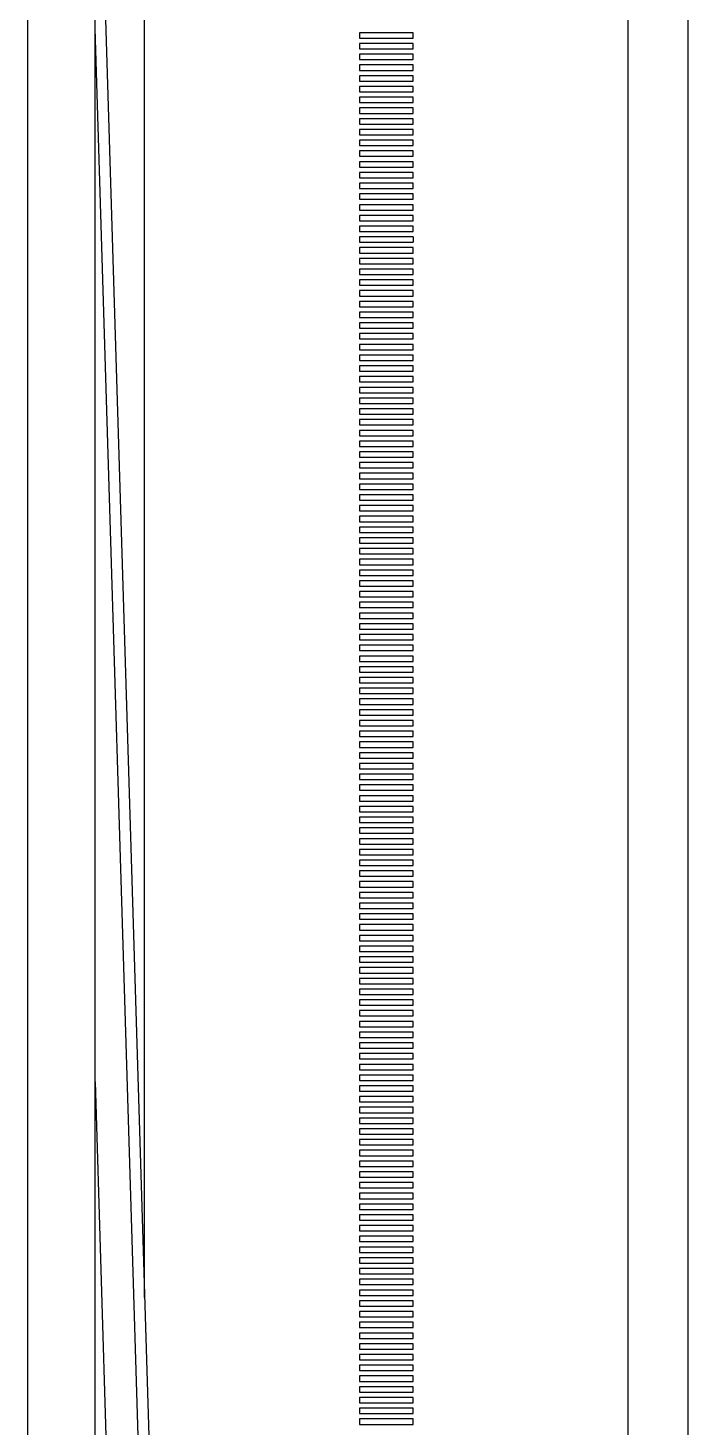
# Paper-space layout 'D' of a CAD drawing. Header units: inches. Extents: x 0 to 136, y 0 to 88.
# Drawn here: x 20.59 to 23.82, y 68.27 to 75.1 of the extents above; entities that cross this region are included whole.
import ezdxf

# ---------------------------------------------------------------- set-up
doc = ezdxf.new("R2010")
doc.units = ezdxf.units.IN
doc.header["$LTSCALE"] = 4
doc.header["$MEASUREMENT"] = 0

psp = doc.layouts.new('D')

# ---------------------------------------------------------------- linework, layer by layer
at = {"color": 7, "linetype": 'Continuous', "lineweight": 25}
for p, q in [((20.5911, 48.8047), (20.5911, 79.7233)), ((23.8154, 49.8332), (23.8154, 79.6708)), ((20.9185, 48.2798), (20.9185, 76.0289)), ((20.9425, 76.0285), (21.6917, 51.5595)), ((21.1609, 68.8975), (21.1609, 76.0247)), ((23.5231, 48.6199), (23.5231, 76.0048)), ((21.6393, 51.5579), (20.9185, 75.0968)), ((22.4732, 75.0765), (22.2107, 75.0765)), ((22.2107, 75.0765), (22.2107, 75.0503)), ((22.4732, 75.0765), (22.2107, 75.0765)), ((22.2107, 75.0503), (22.4732, 75.0503)), ((22.4732, 75.0503), (22.4732, 75.0765)), ((22.4732, 75.0241), (22.2107, 75.0241)), ((22.2107, 75.0241), (22.2107, 74.9978)), ((22.4732, 75.0241), (22.2107, 75.0241)), ((22.2107, 74.9978), (22.4732, 74.9978)), ((22.4732, 74.9978), (22.4732, 75.0241)), ((22.4732, 74.9716), (22.2107, 74.9716)), ((22.2107, 74.9716), (22.2107, 74.9453)), ((22.4732, 74.9716), (22.2107, 74.9716)), ((22.2107, 74.9453), (22.4732, 74.9453)), ((22.4732, 74.9191), (22.2107, 74.9191)), ((22.2107, 74.9191), (22.2107, 74.8928)), ((22.4732, 74.9191), (22.2107, 74.9191)), ((22.4732, 74.9453), (22.4732, 74.9716)), ((22.4732, 74.8928), (22.4732, 74.9191)), ((22.2107, 74.8928), (22.4732, 74.8928)), ((22.4732, 74.8666), (22.2107, 74.8666)), ((22.2107, 74.8666), (22.2107, 74.8403)), ((22.4732, 74.8666), (22.2107, 74.8666)), ((22.2107, 74.8403), (22.4732, 74.8403)), ((22.4732, 74.8403), (22.4732, 74.8666)), ((22.4732, 74.8141), (22.2107, 74.8141)), ((22.2107, 74.8141), (22.2107, 74.7878)), ((22.4732, 74.8141), (22.2107, 74.8141)), ((22.2107, 74.7878), (22.4732, 74.7878)), ((22.4732, 74.7878), (22.4732, 74.8141)), ((22.4732, 74.7616), (22.2107, 74.7616)), ((22.2107, 74.7616), (22.2107, 74.7353)), ((22.4732, 74.7616), (22.2107, 74.7616)), ((22.2107, 74.7353), (22.4732, 74.7353)), ((22.4732, 74.7091), (22.2107, 74.7091)), ((22.2107, 74.7091), (22.2107, 74.6828)), ((22.4732, 74.7091), (22.2107, 74.7091)), ((22.4732, 74.7353), (22.4732, 74.7616)), ((22.4732, 74.6828), (22.4732, 74.7091)), ((22.2107, 74.6828), (22.4732, 74.6828)), ((22.4732, 74.6566), (22.2107, 74.6566)), ((22.2107, 74.6566), (22.2107, 74.6304)), ((22.4732, 74.6566), (22.2107, 74.6566)), ((22.4732, 74.6304), (22.4732, 74.6566)), ((22.2107, 74.6304), (22.4732, 74.6304)), ((22.4732, 74.6041), (22.2107, 74.6041)), ((22.2107, 74.6041), (22.2107, 74.5779)), ((22.4732, 74.6041), (22.2107, 74.6041)), ((22.2107, 74.5779), (22.4732, 74.5779)), ((22.4732, 74.5779), (22.4732, 74.6041)), ((22.4732, 74.5516), (22.2107, 74.5516)), ((22.2107, 74.5516), (22.2107, 74.5254)), ((22.4732, 74.5516), (22.2107, 74.5516)), ((22.2107, 74.5254), (22.4732, 74.5254)), ((22.4732, 74.4991), (22.2107, 74.4991)), ((22.2107, 74.4991), (22.2107, 74.4729)), ((22.4732, 74.4991), (22.2107, 74.4991)), ((22.4732, 74.5254), (22.4732, 74.5516)), ((22.4732, 74.4729), (22.4732, 74.4991)), ((22.2107, 74.4729), (22.4732, 74.4729)), ((22.4732, 74.4466), (22.2107, 74.4466)), ((22.2107, 74.4466), (22.2107, 74.4204)), ((22.4732, 74.4466), (22.2107, 74.4466)), ((22.4732, 74.4204), (22.4732, 74.4466)), ((22.2107, 74.4204), (22.4732, 74.4204)), ((22.4732, 74.3941), (22.2107, 74.3941)), ((22.2107, 74.3941), (22.2107, 74.3679)), ((22.4732, 74.3941), (22.2107, 74.3941)), ((22.2107, 74.3679), (22.4732, 74.3679)), ((22.4732, 74.3679), (22.4732, 74.3941)), ((22.4732, 74.3416), (22.2107, 74.3416)), ((22.2107, 74.3416), (22.2107, 74.3154)), ((22.4732, 74.3416), (22.2107, 74.3416)), ((22.2107, 74.3154), (22.4732, 74.3154)), ((22.4732, 74.2891), (22.2107, 74.2891)), ((22.2107, 74.2891), (22.2107, 74.2629)), ((22.4732, 74.2891), (22.2107, 74.2891)), ((22.4732, 74.3154), (22.4732, 74.3416)), ((22.4732, 74.2629), (22.4732, 74.2891)), ((22.2107, 74.2629), (22.4732, 74.2629)), ((22.4732, 74.2367), (22.2107, 74.2367)), ((22.2107, 74.2367), (22.2107, 74.2104)), ((22.4732, 74.2367), (22.2107, 74.2367)), ((22.4732, 74.2104), (22.4732, 74.2367)), ((22.2107, 74.2104), (22.4732, 74.2104)), ((22.4732, 74.1842), (22.2107, 74.1842)), ((22.2107, 74.1842), (22.2107, 74.1579)), ((22.4732, 74.1842), (22.2107, 74.1842)), ((22.2107, 74.1579), (22.4732, 74.1579)), ((22.4732, 74.1579), (22.4732, 74.1842)), ((22.4732, 74.1317), (22.2107, 74.1317)), ((22.2107, 74.1317), (22.2107, 74.1054)), ((22.4732, 74.1317), (22.2107, 74.1317)), ((22.2107, 74.1054), (22.4732, 74.1054)), ((22.4732, 74.1054), (22.4732, 74.1317)), ((22.2107, 74.0792), (22.2107, 74.0529)), ((22.4732, 74.0792), (22.2107, 74.0792)), ((22.4732, 74.0792), (22.2107, 74.0792)), ((22.2107, 74.0529), (22.4732, 74.0529)), ((22.4732, 74.0267), (22.2107, 74.0267)), ((22.2107, 74.0267), (22.2107, 74.0004)), ((22.4732, 74.0267), (22.2107, 74.0267)), ((22.4732, 74.0792), (22.4732, 74.0529)), ((22.4732, 74.0004), (22.4732, 74.0267)), ((22.2107, 74.0004), (22.4732, 74.0004)), ((22.4732, 73.9742), (22.2107, 73.9742)), ((22.2107, 73.9742), (22.2107, 73.9479)), ((22.4732, 73.9742), (22.2107, 73.9742)), ((22.2107, 73.9479), (22.4732, 73.9479)), ((22.4732, 73.9479), (22.4732, 73.9742)), ((22.4732, 73.9217), (22.2107, 73.9217)), ((22.2107, 73.9217), (22.2107, 73.8954)), ((22.4732, 73.9217), (22.2107, 73.9217)), ((22.2107, 73.8954), (22.4732, 73.8954)), ((22.4732, 73.8954), (22.4732, 73.9217)), ((22.4732, 73.8692), (22.2107, 73.8692)), ((22.2107, 73.8692), (22.2107, 73.843)), ((22.4732, 73.8692), (22.2107, 73.8692)), ((22.2107, 73.843), (22.4732, 73.843)), ((22.4732, 73.8167), (22.2107, 73.8167)), ((22.2107, 73.8167), (22.2107, 73.7905)), ((22.4732, 73.8167), (22.2107, 73.8167)), ((22.4732, 73.843), (22.4732, 73.8692)), ((22.4732, 73.7905), (22.4732, 73.8167)), ((22.2107, 73.7905), (22.4732, 73.7905)), ((22.4732, 73.7642), (22.2107, 73.7642)), ((22.2107, 73.7642), (22.2107, 73.738)), ((22.4732, 73.7642), (22.2107, 73.7642)), ((22.4732, 73.738), (22.4732, 73.7642)), ((22.2107, 73.738), (22.4732, 73.738)), ((22.4732, 73.7117), (22.2107, 73.7117)), ((22.2107, 73.7117), (22.2107, 73.6855)), ((22.4732, 73.7117), (22.2107, 73.7117)), ((22.2107, 73.6855), (22.4732, 73.6855)), ((22.4732, 73.6855), (22.4732, 73.7117)), ((22.4732, 73.6592), (22.2107, 73.6592)), ((22.2107, 73.6592), (22.2107, 73.633)), ((22.4732, 73.6592), (22.2107, 73.6592)), ((22.2107, 73.633), (22.4732, 73.633)), ((22.4732, 73.6067), (22.2107, 73.6067)), ((22.2107, 73.6067), (22.2107, 73.5805)), ((22.4732, 73.6067), (22.2107, 73.6067)), ((22.4732, 73.633), (22.4732, 73.6592)), ((22.4732, 73.5805), (22.4732, 73.6067)), ((22.2107, 73.5805), (22.4732, 73.5805)), ((22.4732, 73.5542), (22.2107, 73.5542)), ((22.2107, 73.5542), (22.2107, 73.528)), ((22.4732, 73.5542), (22.2107, 73.5542)), ((22.4732, 73.528), (22.4732, 73.5542)), ((22.2107, 73.528), (22.4732, 73.528)), ((22.4732, 73.5017), (22.2107, 73.5017)), ((22.2107, 73.5017), (22.2107, 73.4755)), ((22.4732, 73.5017), (22.2107, 73.5017)), ((22.2107, 73.4755), (22.4732, 73.4755)), ((22.4732, 73.4755), (22.4732, 73.5017)), ((22.4732, 73.4492), (22.2107, 73.4492)), ((22.2107, 73.4492), (22.2107, 73.423)), ((22.4732, 73.4492), (22.2107, 73.4492)), ((22.2107, 73.423), (22.4732, 73.423)), ((22.4732, 73.423), (22.4732, 73.4492)), ((22.4732, 73.3968), (22.2107, 73.3968)), ((22.2107, 73.3968), (22.2107, 73.3705)), ((22.4732, 73.3968), (22.2107, 73.3968)), ((22.2107, 73.3705), (22.4732, 73.3705)), ((22.4732, 73.3443), (22.2107, 73.3443)), ((22.2107, 73.3443), (22.2107, 73.318)), ((22.4732, 73.3443), (22.2107, 73.3443)), ((22.4732, 73.3705), (22.4732, 73.3968)), ((22.4732, 73.318), (22.4732, 73.3443)), ((22.2107, 73.318), (22.4732, 73.318)), ((22.4732, 73.2918), (22.2107, 73.2918)), ((22.2107, 73.2918), (22.2107, 73.2655)), ((22.4732, 73.2918), (22.2107, 73.2918)), ((22.2107, 73.2655), (22.4732, 73.2655)), ((22.4732, 73.2655), (22.4732, 73.2918)), ((22.4732, 73.2393), (22.2107, 73.2393)), ((22.2107, 73.2393), (22.2107, 73.213)), ((22.4732, 73.2393), (22.2107, 73.2393)), ((22.2107, 73.213), (22.4732, 73.213)), ((22.4732, 73.213), (22.4732, 73.2393)), ((22.4732, 73.1868), (22.2107, 73.1868)), ((22.2107, 73.1868), (22.2107, 73.1605)), ((22.4732, 73.1868), (22.2107, 73.1868)), ((22.2107, 73.1605), (22.4732, 73.1605)), ((22.4732, 73.1343), (22.2107, 73.1343)), ((22.2107, 73.1343), (22.2107, 73.108)), ((22.4732, 73.1343), (22.2107, 73.1343)), ((22.4732, 73.1605), (22.4732, 73.1868)), ((22.4732, 73.108), (22.4732, 73.1343)), ((22.2107, 73.108), (22.4732, 73.108)), ((22.4732, 73.0818), (22.2107, 73.0818)), ((22.2107, 73.0818), (22.2107, 73.0555)), ((22.4732, 73.0818), (22.2107, 73.0818)), ((22.4732, 73.0555), (22.4732, 73.0818)), ((22.2107, 73.0555), (22.4732, 73.0555)), ((22.4732, 73.0293), (22.2107, 73.0293)), ((22.2107, 73.0293), (22.2107, 73.0031)), ((22.4732, 73.0293), (22.2107, 73.0293)), ((22.2107, 73.0031), (22.4732, 73.0031)), ((22.4732, 73.0031), (22.4732, 73.0293)), ((22.4732, 72.9768), (22.2107, 72.9768)), ((22.2107, 72.9768), (22.2107, 72.9506)), ((22.4732, 72.9768), (22.2107, 72.9768)), ((22.2107, 72.9506), (22.4732, 72.9506)), ((22.4732, 72.9243), (22.2107, 72.9243)), ((22.2107, 72.9243), (22.2107, 72.8981)), ((22.4732, 72.9243), (22.2107, 72.9243)), ((22.4732, 72.9506), (22.4732, 72.9768)), ((22.4732, 72.8981), (22.4732, 72.9243)), ((22.2107, 72.8981), (22.4732, 72.8981)), ((22.4732, 72.8718), (22.2107, 72.8718)), ((22.2107, 72.8718), (22.2107, 72.8456)), ((22.4732, 72.8718), (22.2107, 72.8718)), ((22.4732, 72.8456), (22.4732, 72.8718)), ((22.2107, 72.8456), (22.4732, 72.8456)), ((22.4732, 72.8193), (22.2107, 72.8193)), ((22.2107, 72.8193), (22.2107, 72.7931)), ((22.4732, 72.8193), (22.2107, 72.8193)), ((22.2107, 72.7931), (22.4732, 72.7931)), ((22.4732, 72.7931), (22.4732, 72.8193)), ((22.4732, 72.7668), (22.2107, 72.7668)), ((22.2107, 72.7668), (22.2107, 72.7406)), ((22.4732, 72.7668), (22.2107, 72.7668)), ((22.2107, 72.7406), (22.4732, 72.7406)), ((22.4732, 72.7406), (22.4732, 72.7668)), ((22.4732, 72.7143), (22.2107, 72.7143)), ((22.2107, 72.7143), (22.2107, 72.6881)), ((22.4732, 72.7143), (22.2107, 72.7143)), ((22.2107, 72.6881), (22.4732, 72.6881)), ((22.4732, 72.6618), (22.2107, 72.6618)), ((22.2107, 72.6618), (22.2107, 72.6356)), ((22.4732, 72.6618), (22.2107, 72.6618)), ((22.4732, 72.6881), (22.4732, 72.7143)), ((22.4732, 72.6356), (22.4732, 72.6618)), ((22.2107, 72.6356), (22.4732, 72.6356)), ((22.4732, 72.6094), (22.2107, 72.6094)), ((22.2107, 72.6094), (22.2107, 72.5831)), ((22.4732, 72.6094), (22.2107, 72.6094)), ((22.2107, 72.5831), (22.4732, 72.5831)), ((22.4732, 72.5831), (22.4732, 72.6094)), ((22.4732, 72.5569), (22.2107, 72.5569)), ((22.2107, 72.5569), (22.2107, 72.5306)), ((22.4732, 72.5569), (22.2107, 72.5569)), ((22.2107, 72.5306), (22.4732, 72.5306)), ((22.4732, 72.5306), (22.4732, 72.5569)), ((22.4732, 72.5044), (22.2107, 72.5044)), ((22.2107, 72.5044), (22.2107, 72.4781)), ((22.4732, 72.5044), (22.2107, 72.5044)), ((22.2107, 72.4781), (22.4732, 72.4781)), ((22.4732, 72.4519), (22.2107, 72.4519)), ((22.2107, 72.4519), (22.2107, 72.4256)), ((22.4732, 72.4519), (22.2107, 72.4519)), ((22.4732, 72.4781), (22.4732, 72.5044)), ((22.4732, 72.4256), (22.4732, 72.4519)), ((22.2107, 72.4256), (22.4732, 72.4256)), ((22.4732, 72.3994), (22.2107, 72.3994)), ((22.2107, 72.3994), (22.2107, 72.3731)), ((22.4732, 72.3994), (22.2107, 72.3994)), ((22.4732, 72.3731), (22.4732, 72.3994)), ((22.2107, 72.3731), (22.4732, 72.3731)), ((22.4732, 72.3469), (22.2107, 72.3469)), ((22.2107, 72.3469), (22.2107, 72.3206)), ((22.4732, 72.3469), (22.2107, 72.3469)), ((22.2107, 72.3206), (22.4732, 72.3206)), ((22.4732, 72.3206), (22.4732, 72.3469)), ((22.4732, 72.2944), (22.2107, 72.2944)), ((22.2107, 72.2944), (22.2107, 72.2681)), ((22.4732, 72.2944), (22.2107, 72.2944)), ((22.2107, 72.2681), (22.4732, 72.2681)), ((22.4732, 72.2419), (22.2107, 72.2419)), ((22.2107, 72.2419), (22.2107, 72.2157)), ((22.4732, 72.2419), (22.2107, 72.2419)), ((22.4732, 72.2681), (22.4732, 72.2944)), ((22.4732, 72.2157), (22.4732, 72.2419)), ((22.2107, 72.2157), (22.4732, 72.2157)), ((22.4732, 72.1894), (22.2107, 72.1894)), ((22.2107, 72.1894), (22.2107, 72.1632)), ((22.4732, 72.1894), (22.2107, 72.1894)), ((22.4732, 72.1632), (22.4732, 72.1894)), ((22.2107, 72.1632), (22.4732, 72.1632)), ((22.4732, 72.1369), (22.2107, 72.1369)), ((22.2107, 72.1369), (22.2107, 72.1107)), ((22.4732, 72.1369), (22.2107, 72.1369)), ((22.2107, 72.1107), (22.4732, 72.1107)), ((22.4732, 72.1107), (22.4732, 72.1369)), ((22.4732, 72.0844), (22.2107, 72.0844)), ((22.2107, 72.0844), (22.2107, 72.0582)), ((22.4732, 72.0844), (22.2107, 72.0844)), ((22.2107, 72.0582), (22.4732, 72.0582)), ((22.4732, 72.0582), (22.4732, 72.0844)), ((22.4732, 72.0319), (22.2107, 72.0319)), ((22.2107, 72.0319), (22.2107, 72.0057)), ((22.4732, 72.0319), (22.2107, 72.0319)), ((22.2107, 72.0057), (22.4732, 72.0057)), ((22.4732, 71.9794), (22.2107, 71.9794)), ((22.2107, 71.9794), (22.2107, 71.9532)), ((22.4732, 71.9794), (22.2107, 71.9794)), ((22.4732, 72.0057), (22.4732, 72.0319)), ((22.4732, 71.9532), (22.4732, 71.9794)), ((22.2107, 71.9532), (22.4732, 71.9532)), ((22.4732, 71.9269), (22.2107, 71.9269)), ((22.2107, 71.9269), (22.2107, 71.9007)), ((22.4732, 71.9269), (22.2107, 71.9269)), ((22.2107, 71.9007), (22.4732, 71.9007)), ((22.4732, 71.9007), (22.4732, 71.9269)), ((22.4732, 71.8744), (22.2107, 71.8744)), ((22.2107, 71.8744), (22.2107, 71.8482)), ((22.4732, 71.8744), (22.2107, 71.8744)), ((22.2107, 71.8482), (22.4732, 71.8482)), ((22.4732, 71.8482), (22.4732, 71.8744)), ((22.4732, 71.822), (22.2107, 71.822)), ((22.2107, 71.822), (22.2107, 71.7957)), ((22.4732, 71.822), (22.2107, 71.822)), ((22.2107, 71.7957), (22.4732, 71.7957)), ((22.4732, 71.7695), (22.2107, 71.7695)), ((22.2107, 71.7695), (22.2107, 71.7432)), ((22.4732, 71.7695), (22.2107, 71.7695)), ((22.4732, 71.7957), (22.4732, 71.822)), ((22.4732, 71.7432), (22.4732, 71.7695)), ((22.2107, 71.7432), (22.4732, 71.7432)), ((22.4732, 71.717), (22.2107, 71.717)), ((22.2107, 71.717), (22.2107, 71.6907)), ((22.4732, 71.717), (22.2107, 71.717)), ((22.4732, 71.6907), (22.4732, 71.717)), ((22.2107, 71.6907), (22.4732, 71.6907)), ((22.4732, 71.6645), (22.2107, 71.6645)), ((22.2107, 71.6645), (22.2107, 71.6382)), ((22.4732, 71.6645), (22.2107, 71.6645)), ((22.2107, 71.6382), (22.4732, 71.6382)), ((22.4732, 71.6382), (22.4732, 71.6645)), ((22.4732, 71.612), (22.2107, 71.612)), ((22.2107, 71.612), (22.2107, 71.5857)), ((22.4732, 71.612), (22.2107, 71.612)), ((22.2107, 71.5857), (22.4732, 71.5857)), ((22.4732, 71.5595), (22.2107, 71.5595)), ((22.2107, 71.5595), (22.2107, 71.5332)), ((22.4732, 71.5595), (22.2107, 71.5595)), ((22.4732, 71.5857), (22.4732, 71.612)), ((22.4732, 71.5332), (22.4732, 71.5595)), ((22.2107, 71.5332), (22.4732, 71.5332)), ((22.4732, 71.507), (22.2107, 71.507)), ((22.2107, 71.507), (22.2107, 71.4807)), ((22.4732, 71.507), (22.2107, 71.507)), ((22.4732, 71.4807), (22.4732, 71.507)), ((22.2107, 71.4807), (22.4732, 71.4807)), ((22.4732, 71.4545), (22.2107, 71.4545)), ((22.2107, 71.4545), (22.2107, 71.4283)), ((22.4732, 71.4545), (22.2107, 71.4545)), ((22.2107, 71.4283), (22.4732, 71.4283)), ((22.4732, 71.4283), (22.4732, 71.4545)), ((22.4732, 71.402), (22.2107, 71.402)), ((22.2107, 71.402), (22.2107, 71.3758)), ((22.4732, 71.402), (22.2107, 71.402)), ((22.2107, 71.3758), (22.4732, 71.3758)), ((22.4732, 71.3758), (22.4732, 71.402)), ((22.4732, 71.3495), (22.2107, 71.3495)), ((22.2107, 71.3495), (22.2107, 71.3233)), ((22.4732, 71.3495), (22.2107, 71.3495)), ((22.2107, 71.3233), (22.4732, 71.3233)), ((22.4732, 71.297), (22.2107, 71.297)), ((22.2107, 71.297), (22.2107, 71.2708)), ((22.4732, 71.297), (22.2107, 71.297)), ((22.4732, 71.3233), (22.4732, 71.3495)), ((22.4732, 71.2708), (22.4732, 71.297)), ((22.2107, 71.2708), (22.4732, 71.2708)), ((22.4732, 71.2445), (22.2107, 71.2445)), ((22.2107, 71.2445), (22.2107, 71.2183)), ((22.4732, 71.2445), (22.2107, 71.2445)), ((22.2107, 71.2183), (22.4732, 71.2183)), ((22.4732, 71.2183), (22.4732, 71.2445)), ((22.4732, 71.192), (22.2107, 71.192)), ((22.2107, 71.192), (22.2107, 71.1658)), ((22.4732, 71.192), (22.2107, 71.192)), ((22.2107, 71.1658), (22.4732, 71.1658)), ((22.4732, 71.1658), (22.4732, 71.192)), ((22.4732, 71.1395), (22.2107, 71.1395)), ((22.2107, 71.1395), (22.2107, 71.1133)), ((22.4732, 71.1395), (22.2107, 71.1395)), ((22.2107, 71.1133), (22.4732, 71.1133)), ((22.4732, 71.087), (22.2107, 71.087)), ((22.2107, 71.087), (22.2107, 71.0608)), ((22.4732, 71.087), (22.2107, 71.087)), ((22.4732, 71.1133), (22.4732, 71.1395)), ((22.4732, 71.0608), (22.4732, 71.087)), ((22.2107, 71.0608), (22.4732, 71.0608)), ((22.4732, 71.0346), (22.2107, 71.0346)), ((22.2107, 71.0346), (22.2107, 71.0083)), ((22.4732, 71.0346), (22.2107, 71.0346)), ((22.4732, 71.0083), (22.4732, 71.0346)), ((22.2107, 71.0083), (22.4732, 71.0083)), ((22.4732, 70.9821), (22.2107, 70.9821)), ((22.2107, 70.9821), (22.2107, 70.9558)), ((22.4732, 70.9821), (22.2107, 70.9821)), ((22.2107, 70.9558), (22.4732, 70.9558)), ((22.4732, 70.9558), (22.4732, 70.9821)), ((22.4732, 70.9296), (22.2107, 70.9296)), ((22.2107, 70.9296), (22.2107, 70.9033)), ((22.4732, 70.9296), (22.2107, 70.9296)), ((22.2107, 70.9033), (22.4732, 70.9033)), ((22.4732, 70.8771), (22.2107, 70.8771)), ((22.2107, 70.8771), (22.2107, 70.8508)), ((22.4732, 70.8771), (22.2107, 70.8771)), ((22.4732, 70.9033), (22.4732, 70.9296)), ((22.4732, 70.8508), (22.4732, 70.8771)), ((22.2107, 70.8508), (22.4732, 70.8508)), ((22.4732, 70.8246), (22.2107, 70.8246)), ((22.2107, 70.8246), (22.2107, 70.7983)), ((22.4732, 70.8246), (22.2107, 70.8246)), ((22.4732, 70.7983), (22.4732, 70.8246)), ((22.2107, 70.7983), (22.4732, 70.7983)), ((22.4732, 70.7721), (22.2107, 70.7721)), ((22.2107, 70.7721), (22.2107, 70.7458)), ((22.4732, 70.7721), (22.2107, 70.7721)), ((22.2107, 70.7458), (22.4732, 70.7458)), ((22.4732, 70.7458), (22.4732, 70.7721)), ((22.4732, 70.7196), (22.2107, 70.7196)), ((22.2107, 70.7196), (22.2107, 70.6933)), ((22.4732, 70.7196), (22.2107, 70.7196)), ((22.2107, 70.6933), (22.4732, 70.6933)), ((22.4732, 70.6671), (22.2107, 70.6671)), ((22.2107, 70.6671), (22.2107, 70.6409)), ((22.4732, 70.6671), (22.2107, 70.6671)), ((22.4732, 70.6933), (22.4732, 70.7196)), ((22.4732, 70.6409), (22.4732, 70.6671)), ((22.2107, 70.6409), (22.4732, 70.6409)), ((22.4732, 70.6146), (22.2107, 70.6146)), ((22.2107, 70.6146), (22.2107, 70.5884)), ((22.4732, 70.6146), (22.2107, 70.6146)), ((22.4732, 70.5884), (22.4732, 70.6146)), ((22.2107, 70.5884), (22.4732, 70.5884)), ((22.4732, 70.5621), (22.2107, 70.5621)), ((22.2107, 70.5621), (22.2107, 70.5359)), ((22.4732, 70.5621), (22.2107, 70.5621)), ((22.2107, 70.5359), (22.4732, 70.5359)), ((22.4732, 70.5359), (22.4732, 70.5621)), ((22.4732, 70.5096), (22.2107, 70.5096)), ((22.2107, 70.5096), (22.2107, 70.4834)), ((22.4732, 70.5096), (22.2107, 70.5096)), ((22.2107, 70.4834), (22.4732, 70.4834)), ((22.4732, 70.4834), (22.4732, 70.5096)), ((22.4732, 70.4571), (22.2107, 70.4571)), ((22.2107, 70.4571), (22.2107, 70.4309)), ((22.4732, 70.4571), (22.2107, 70.4571)), ((22.2107, 70.4309), (22.4732, 70.4309)), ((22.4732, 70.4046), (22.2107, 70.4046)), ((22.2107, 70.4046), (22.2107, 70.3784)), ((22.4732, 70.4046), (22.2107, 70.4046)), ((22.4732, 70.4309), (22.4732, 70.4571)), ((22.4732, 70.3784), (22.4732, 70.4046)), ((22.2107, 70.3784), (22.4732, 70.3784)), ((22.4732, 70.3521), (22.2107, 70.3521)), ((22.2107, 70.3521), (22.2107, 70.3259)), ((22.4732, 70.3521), (22.2107, 70.3521)), ((22.2107, 70.3259), (22.4732, 70.3259)), ((22.4732, 70.3259), (22.4732, 70.3521)), ((22.4732, 70.2996), (22.2107, 70.2996)), ((22.2107, 70.2996), (22.2107, 70.2734)), ((22.4732, 70.2996), (22.2107, 70.2996)), ((22.2107, 70.2734), (22.4732, 70.2734)), ((22.4732, 70.2734), (22.4732, 70.2996)), ((22.4732, 70.2471), (22.2107, 70.2471)), ((22.2107, 70.2471), (22.2107, 70.2209)), ((22.4732, 70.2471), (22.2107, 70.2471)), ((22.2107, 70.2209), (22.4732, 70.2209)), ((22.4732, 70.1947), (22.2107, 70.1947)), ((22.2107, 70.1947), (22.2107, 70.1684)), ((22.4732, 70.1947), (22.2107, 70.1947)), ((22.4732, 70.2209), (22.4732, 70.2471)), ((22.4732, 70.1684), (22.4732, 70.1947)), ((22.2107, 70.1684), (22.4732, 70.1684)), ((22.4732, 70.1422), (22.2107, 70.1422)), ((22.2107, 70.1422), (22.2107, 70.1159)), ((22.4732, 70.1422), (22.2107, 70.1422)), ((22.4732, 70.1159), (22.4732, 70.1422)), ((22.2107, 70.1159), (22.4732, 70.1159)), ((22.4732, 70.0897), (22.2107, 70.0897)), ((22.2107, 70.0897), (22.2107, 70.0634)), ((22.4732, 70.0897), (22.2107, 70.0897)), ((22.2107, 70.0634), (22.4732, 70.0634)), ((22.4732, 70.0634), (22.4732, 70.0897)), ((22.4732, 70.0372), (22.2107, 70.0372)), ((22.2107, 70.0372), (22.2107, 70.0109)), ((22.4732, 70.0372), (22.2107, 70.0372)), ((22.2107, 70.0109), (22.4732, 70.0109)), ((22.4732, 69.9847), (22.2107, 69.9847)), ((22.2107, 69.9847), (22.2107, 69.9584)), ((22.4732, 69.9847), (22.2107, 69.9847)), ((22.4732, 70.0109), (22.4732, 70.0372)), ((22.4732, 69.9584), (22.4732, 69.9847)), ((20.9185, 69.9512), (21.4819, 51.553)), ((22.2107, 69.9584), (22.4732, 69.9584)), ((22.4732, 69.9322), (22.2107, 69.9322)), ((22.2107, 69.9322), (22.2107, 69.9059)), ((22.4732, 69.9322), (22.2107, 69.9322)), ((22.4732, 69.9059), (22.4732, 69.9322)), ((22.2107, 69.9059), (22.4732, 69.9059)), ((22.4732, 69.8797), (22.2107, 69.8797)), ((22.2107, 69.8797), (22.2107, 69.8534)), ((22.4732, 69.8797), (22.2107, 69.8797)), ((22.2107, 69.8534), (22.4732, 69.8534)), ((22.4732, 69.8534), (22.4732, 69.8797)), ((22.4732, 69.8272), (22.2107, 69.8272)), ((22.2107, 69.8272), (22.2107, 69.801)), ((22.4732, 69.8272), (22.2107, 69.8272)), ((22.2107, 69.801), (22.4732, 69.801)), ((22.4732, 69.801), (22.4732, 69.8272)), ((22.4732, 69.7747), (22.2107, 69.7747)), ((22.2107, 69.7747), (22.2107, 69.7485)), ((22.4732, 69.7747), (22.2107, 69.7747)), ((22.2107, 69.7485), (22.4732, 69.7485)), ((22.4732, 69.7222), (22.2107, 69.7222)), ((22.2107, 69.7222), (22.2107, 69.696)), ((22.4732, 69.7222), (22.2107, 69.7222)), ((22.4732, 69.7485), (22.4732, 69.7747)), ((22.4732, 69.696), (22.4732, 69.7222)), ((22.2107, 69.696), (22.4732, 69.696)), ((22.4732, 69.6697), (22.2107, 69.6697)), ((22.2107, 69.6697), (22.2107, 69.6435)), ((22.4732, 69.6697), (22.2107, 69.6697)), ((22.2107, 69.6435), (22.4732, 69.6435)), ((22.4732, 69.6435), (22.4732, 69.6697)), ((22.4732, 69.6172), (22.2107, 69.6172)), ((22.2107, 69.6172), (22.2107, 69.591)), ((22.4732, 69.6172), (22.2107, 69.6172)), ((22.2107, 69.591), (22.4732, 69.591)), ((22.4732, 69.591), (22.4732, 69.6172)), ((22.4732, 69.5647), (22.2107, 69.5647)), ((22.2107, 69.5647), (22.2107, 69.5385)), ((22.4732, 69.5647), (22.2107, 69.5647)), ((22.2107, 69.5385), (22.4732, 69.5385)), ((22.4732, 69.5122), (22.2107, 69.5122)), ((22.2107, 69.5122), (22.2107, 69.486)), ((22.4732, 69.5122), (22.2107, 69.5122)), ((22.4732, 69.5385), (22.4732, 69.5647)), ((22.4732, 69.486), (22.4732, 69.5122)), ((22.2107, 69.486), (22.4732, 69.486)), ((22.4732, 69.4597), (22.2107, 69.4597)), ((22.2107, 69.4597), (22.2107, 69.4335)), ((22.4732, 69.4597), (22.2107, 69.4597)), ((22.4732, 69.4335), (22.4732, 69.4597)), ((22.2107, 69.4335), (22.4732, 69.4335)), ((22.4732, 69.4073), (22.2107, 69.4073)), ((22.2107, 69.4073), (22.2107, 69.381)), ((22.4732, 69.4073), (22.2107, 69.4073)), ((22.2107, 69.381), (22.4732, 69.381)), ((22.4732, 69.381), (22.4732, 69.4073)), ((22.4732, 69.3548), (22.2107, 69.3548)), ((22.2107, 69.3548), (22.2107, 69.3285)), ((22.4732, 69.3548), (22.2107, 69.3548)), ((22.2107, 69.3285), (22.4732, 69.3285)), ((22.4732, 69.3023), (22.2107, 69.3023)), ((22.2107, 69.3023), (22.2107, 69.276)), ((22.4732, 69.3023), (22.2107, 69.3023)), ((22.4732, 69.3285), (22.4732, 69.3548)), ((22.4732, 69.276), (22.4732, 69.3023)), ((22.2107, 69.276), (22.4732, 69.276)), ((22.4732, 69.2498), (22.2107, 69.2498)), ((22.2107, 69.2498), (22.2107, 69.2235)), ((22.4732, 69.2498), (22.2107, 69.2498)), ((22.4732, 69.2235), (22.4732, 69.2498)), ((22.2107, 69.2235), (22.4732, 69.2235)), ((22.4732, 69.1973), (22.2107, 69.1973)), ((22.2107, 69.1973), (22.2107, 69.171)), ((22.4732, 69.1973), (22.2107, 69.1973)), ((22.2107, 69.171), (22.4732, 69.171)), ((22.4732, 69.171), (22.4732, 69.1973)), ((22.4732, 69.1448), (22.2107, 69.1448)), ((22.2107, 69.1448), (22.2107, 69.1185)), ((22.4732, 69.1448), (22.2107, 69.1448)), ((22.2107, 69.1185), (22.4732, 69.1185)), ((22.4732, 69.1185), (22.4732, 69.1448)), ((22.4732, 69.0923), (22.2107, 69.0923)), ((22.2107, 69.0923), (22.2107, 69.066)), ((22.4732, 69.0923), (22.2107, 69.0923)), ((22.2107, 69.066), (22.4732, 69.066)), ((22.4732, 69.0398), (22.2107, 69.0398)), ((22.2107, 69.0398), (22.2107, 69.0136)), ((22.4732, 69.0398), (22.2107, 69.0398)), ((22.4732, 69.066), (22.4732, 69.0923)), ((22.4732, 69.0136), (22.4732, 69.0398)), ((22.2107, 69.0136), (22.4732, 69.0136)), ((22.4732, 68.9873), (22.2107, 68.9873)), ((22.2107, 68.9873), (22.2107, 68.9611)), ((22.4732, 68.9873), (22.2107, 68.9873)), ((22.2107, 68.9611), (22.4732, 68.9611)), ((22.4732, 68.9611), (22.4732, 68.9873)), ((22.4732, 68.9348), (22.2107, 68.9348)), ((22.2107, 68.9348), (22.2107, 68.9086)), ((22.4732, 68.9348), (22.2107, 68.9348)), ((22.2107, 68.9086), (22.4732, 68.9086)), ((22.4732, 68.9086), (22.4732, 68.9348)), ((22.4732, 68.8823), (22.2107, 68.8823)), ((22.2107, 68.8823), (22.2107, 68.8561)), ((22.4732, 68.8823), (22.2107, 68.8823)), ((22.2107, 68.8561), (22.4732, 68.8561)), ((22.4732, 68.8298), (22.2107, 68.8298)), ((22.2107, 68.8298), (22.2107, 68.8036)), ((22.4732, 68.8298), (22.2107, 68.8298)), ((22.4732, 68.8561), (22.4732, 68.8823)), ((22.4732, 68.8036), (22.4732, 68.8298)), ((22.2107, 68.8036), (22.4732, 68.8036)), ((22.4732, 68.7773), (22.2107, 68.7773)), ((22.2107, 68.7773), (22.2107, 68.7511)), ((22.4732, 68.7773), (22.2107, 68.7773)), ((22.4732, 68.7511), (22.4732, 68.7773)), ((22.2107, 68.7511), (22.4732, 68.7511)), ((22.4732, 68.7248), (22.2107, 68.7248)), ((22.2107, 68.7248), (22.2107, 68.6986)), ((22.4732, 68.7248), (22.2107, 68.7248)), ((22.2107, 68.6986), (22.4732, 68.6986)), ((22.4732, 68.6986), (22.4732, 68.7248)), ((22.4732, 68.6723), (22.2107, 68.6723)), ((22.2107, 68.6723), (22.2107, 68.6461)), ((22.4732, 68.6723), (22.2107, 68.6723)), ((22.2107, 68.6461), (22.4732, 68.6461)), ((22.4732, 68.6199), (22.2107, 68.6199)), ((22.2107, 68.6199), (22.2107, 68.5936)), ((22.4732, 68.6199), (22.2107, 68.6199)), ((22.4732, 68.6461), (22.4732, 68.6723)), ((22.4732, 68.5936), (22.4732, 68.6199)), ((22.2107, 68.5936), (22.4732, 68.5936)), ((22.4732, 68.5674), (22.2107, 68.5674)), ((22.2107, 68.5674), (22.2107, 68.5411)), ((22.4732, 68.5674), (22.2107, 68.5674)), ((22.4732, 68.5411), (22.4732, 68.5674)), ((22.2107, 68.5411), (22.4732, 68.5411)), ((22.4732, 68.5149), (22.2107, 68.5149)), ((22.2107, 68.5149), (22.2107, 68.4886)), ((22.4732, 68.5149), (22.2107, 68.5149)), ((22.2107, 68.4886), (22.4732, 68.4886)), ((22.4732, 68.4886), (22.4732, 68.5149)), ((22.4732, 68.4624), (22.2107, 68.4624)), ((22.2107, 68.4624), (22.2107, 68.4361)), ((22.4732, 68.4624), (22.2107, 68.4624)), ((22.2107, 68.4361), (22.4732, 68.4361)), ((22.4732, 68.4361), (22.4732, 68.4624)), ((22.4732, 68.4099), (22.2107, 68.4099)), ((22.2107, 68.4099), (22.2107, 68.3836)), ((22.4732, 68.4099), (22.2107, 68.4099)), ((22.2107, 68.3836), (22.4732, 68.3836)), ((22.4732, 68.3574), (22.2107, 68.3574)), ((22.2107, 68.3574), (22.2107, 68.3311)), ((22.4732, 68.3574), (22.2107, 68.3574)), ((22.4732, 68.3836), (22.4732, 68.4099)), ((22.4732, 68.3311), (22.4732, 68.3574)), ((22.2107, 68.3311), (22.4732, 68.3311)), ((22.4732, 68.3049), (22.2107, 68.3049)), ((22.2107, 68.3049), (22.2107, 68.2786)), ((22.4732, 68.3049), (22.2107, 68.3049)), ((22.2107, 68.2786), (22.4732, 68.2786)), ((22.4732, 68.2786), (22.4732, 68.3049))]:
    psp.add_line(p, q, dxfattribs=at)

doc.saveas('drawing.dxf')
